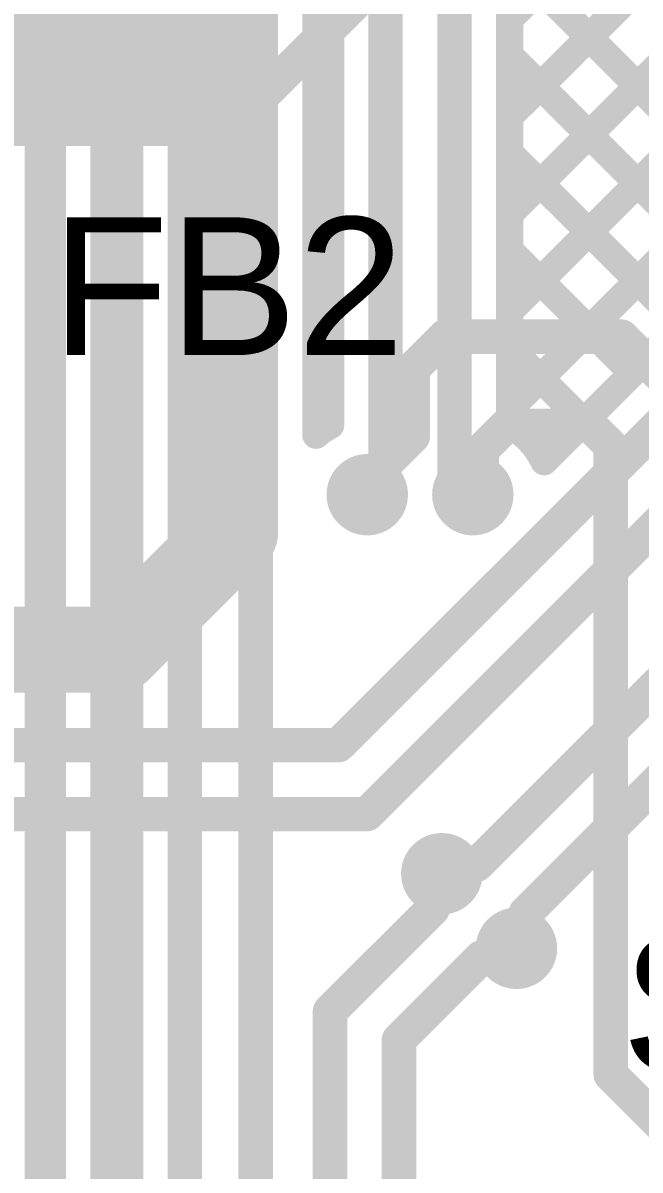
# Model space of a CAD drawing. Header units: millimetres. Extents: x -0.64 to 2.98, y -0.65 to 2.86.
# Drawn here: x -0.0165 to 0.1625, y 0.745 to 1.0779 of the extents above; entities that cross this region are included whole.
import ezdxf

# ---------------------------------------------------------------- set-up
doc = ezdxf.new("R2010")
doc.units = ezdxf.units.MM
doc.header["$MEASUREMENT"] = 0
for name, color, linetype in [('BottomLayer', 5, 'Continuous'), ('BottomSolder', 6, 'Continuous'), ('Mechanical2', 216, 'Continuous'), ('TopLayer', 1, 'Continuous'), ('TopOverlay', 2, 'Continuous'), ('TopSolder', 216, 'Continuous'), ('ViaHoleLayer', 16, 'Continuous')]:
    doc.layers.add(name, color=color, linetype=linetype)
doc.styles.add('Arial', font='', dxfattribs={"height": 0.2})
doc.styles.get('Arial').set_extended_font_data('Arial')

msp = doc.modelspace()

# ---------------------------------------------------------------- hatches: boundary and pattern name
at = {"layer": 'BottomLayer'}
msp.add_hatch(color=5, dxfattribs=at).paths.add_polyline_path([(0.057, 1.04221), (0.057, 1.08322), (-0.09771, 1.08322), (-0.09771, 1.04221)])
h = msp.add_hatch(color=5, dxfattribs=at)
edge = h.paths.add_edge_path()
edge.add_arc((0.08338, 0.941), 0.01181, 0, 360)
h = msp.add_hatch(color=5, dxfattribs=at)
edge = h.paths.add_edge_path()
edge.add_arc((0.114, 0.941), 0.01181, 0, 360)
h = msp.add_hatch(color=5, dxfattribs=at)
edge = h.paths.add_edge_path()
edge.add_arc((0.105, 0.831), 0.01181, 0, 360)
h = msp.add_hatch(color=5, dxfattribs=at)
edge = h.paths.add_edge_path()
edge.add_arc((0.12665, 0.80935), 0.01181, 0, 360)
at = {"layer": 'BottomSolder'}
h = msp.add_hatch(color=6, dxfattribs=at)
edge = h.paths.add_edge_path()
edge.add_arc((0.08338, 0.941), 0.00791, 0, 360)
h = msp.add_hatch(color=6, dxfattribs=at)
edge = h.paths.add_edge_path()
edge.add_arc((0.114, 0.941), 0.00791, 0, 360)
h = msp.add_hatch(color=6, dxfattribs=at)
edge = h.paths.add_edge_path()
edge.add_arc((0.105, 0.831), 0.00791, 0, 360)
h = msp.add_hatch(color=6, dxfattribs=at)
edge = h.paths.add_edge_path()
edge.add_arc((0.12665, 0.80935), 0.00791, 0, 360)
at = {"layer": 'TopLayer'}
h = msp.add_hatch(color=1, dxfattribs=at)
edge = h.paths.add_edge_path()
edge.add_arc((0.08338, 0.941), 0.01181, 0, 360)
h = msp.add_hatch(color=1, dxfattribs=at)
edge = h.paths.add_edge_path()
edge.add_arc((0.114, 0.941), 0.01181, 0, 360)
h = msp.add_hatch(color=1, dxfattribs=at)
edge = h.paths.add_edge_path()
edge.add_arc((0.105, 0.831), 0.01181, 0, 360)
h = msp.add_hatch(color=1, dxfattribs=at)
edge = h.paths.add_edge_path()
edge.add_arc((0.12665, 0.80935), 0.01181, 0, 360)
at = {"layer": 'TopSolder'}
h = msp.add_hatch(color=216, dxfattribs=at)
edge = h.paths.add_edge_path()
edge.add_arc((0.08338, 0.941), 0.00791, 0, 360)
h = msp.add_hatch(color=216, dxfattribs=at)
edge = h.paths.add_edge_path()
edge.add_arc((0.114, 0.941), 0.00791, 0, 360)
h = msp.add_hatch(color=216, dxfattribs=at)
edge = h.paths.add_edge_path()
edge.add_arc((0.105, 0.831), 0.00791, 0, 360)
h = msp.add_hatch(color=216, dxfattribs=at)
edge = h.paths.add_edge_path()
edge.add_arc((0.12665, 0.80935), 0.00791, 0, 360)
at = {"layer": 'ViaHoleLayer'}
h = msp.add_hatch(color=16, dxfattribs=at)
edge = h.paths.add_edge_path()
edge.add_arc((0.08338, 0.941), 0.00591, 0, 360)
h = msp.add_hatch(color=16, dxfattribs=at)
edge = h.paths.add_edge_path()
edge.add_arc((0.114, 0.941), 0.00591, 0, 360)
h = msp.add_hatch(color=16, dxfattribs=at)
edge = h.paths.add_edge_path()
edge.add_arc((0.105, 0.831), 0.00591, 0, 360)
h = msp.add_hatch(color=16, dxfattribs=at)
edge = h.paths.add_edge_path()
edge.add_arc((0.12665, 0.80935), 0.00591, 0, 360)

# ---------------------------------------------------------------- linework, layer by layer
at = {"layer": 'BottomLayer'}
for points, const_width in [([(0.08869, 0.95), (0.08869, 1.66731)], 0.01), ([(0.07269, 0.96115), (0.07269, 1.66068)], 0.008), ([(0.045, 0.93), (0.045, 1.404)], 0.025), ([(0.0685, 0.95829), (0.0685, 1.404)], 0.008), ([(0.12469, 1.07903), (0.24444, 1.19878)], 0.008), ([(0.12469, 1.05075), (0.25388, 1.17993)], 0.008), ([(0.12469, 1.02246), (0.27623, 1.174)], 0.008), ([(0.10869, 0.95), (0.10869, 1.169)], 0.01), ([(0.12469, 0.96115), (0.12469, 1.169)], 0.008), ([(0.12469, 0.99418), (0.29718, 1.16667)], 0.008), ([(0.12469, 0.96589), (0.30225, 1.14346)], 0.008), ([(0.12469, 1.09675), (0.22144, 1)], 0.008), ([(0.0685, 1.07941), (0.07269, 1.0836)], 0.008), ([(0.0685, 1.06809), (0.07269, 1.0639)], 0.008), ([(0.12469, 1.06847), (0.19316, 1)], 0.008), ([(0.0685, 1.05113), (0.07269, 1.05531)], 0.008), ([(0.0685, 1.03981), (0.07269, 1.03562)], 0.008), ([(0.12469, 1.04019), (0.17448, 0.99039)], 0.008), ([(0.0685, 1.02284), (0.07269, 1.02703)], 0.008), ([(0.0685, 1.01152), (0.07269, 1.00733)], 0.008), ([(0.12469, 1.0119), (0.16034, 0.97625)], 0.008), ([(0.0685, 0.99456), (0.07269, 0.99875)], 0.008), ([(0.13469, 0.9506), (0.17939, 0.9953)], 0.008), ([(0.07503, 0.86831), (0.19072, 0.984)], 0.01), ([(0.0685, 0.98324), (0.07269, 0.97905)], 0.008), ([(0.12469, 0.98362), (0.1462, 0.96211)], 0.008), ([(0.0685, 0.96627), (0.07269, 0.97046)], 0.008), ([(0.08331, 0.84831), (0.19569, 0.96069)], 0.01), ([(0.08338, 0.94469), (0.08869, 0.95)], 0.01), ([(0.10869, 0.9423), (0.10869, 0.95)], 0.01), ([(0.10869, 0.95), (0.114, 0.94469)], 0.01), ([(0.08338, 0.941), (0.08338, 0.94469)], 0.01), ([(0.114, 0.941), (0.114, 0.94469)], 0.01), ([(0.011, 0.896), (0.045, 0.93)], 0.025), ([(0.11512, 0.83361), (0.1892, 0.90769)], 0.01), ([(-0.047, 0.896), (0.011, 0.896)], 0.025), ([(0.12926, 0.81946), (0.19748, 0.88769)], 0.01), ([(-0.04548, 0.86831), (0.07503, 0.86831)], 0.01), ([(-0.0372, 0.84831), (0.08331, 0.84831)], 0.01)]:
    msp.add_lwpolyline(points, dxfattribs=dict(at, const_width=const_width))
for points, const_width in [([(0.0665, 1.07941, 1), (0.0705, 1.07941, 1)], 0.004), ([(0.12269, 1.07903, 1), (0.12669, 1.07903, 1)], 0.004), ([(0.0665, 1.06809, 1), (0.0705, 1.06809, 1)], 0.004), ([(0.12269, 1.06847, 1), (0.12669, 1.06847, 1)], 0.004), ([(0.07069, 1.0639, 1), (0.07469, 1.0639, 1)], 0.004), ([(0.07069, 1.05531, 1), (0.07469, 1.05531, 1)], 0.004), ([(0.0665, 1.05113, 1), (0.0705, 1.05113, 1)], 0.004), ([(0.12269, 1.05075, 1), (0.12669, 1.05075, 1)], 0.004), ([(0.0665, 1.03981, 1), (0.0705, 1.03981, 1)], 0.004), ([(0.12269, 1.04019, 1), (0.12669, 1.04019, 1)], 0.004), ([(0.07069, 1.03562, 1), (0.07469, 1.03562, 1)], 0.004), ([(0.07069, 1.02703, 1), (0.07469, 1.02703, 1)], 0.004), ([(0.0665, 1.02284, 1), (0.0705, 1.02284, 1)], 0.004), ([(0.12269, 1.02246, 1), (0.12669, 1.02246, 1)], 0.004), ([(0.0665, 1.01152, 1), (0.0705, 1.01152, 1)], 0.004), ([(0.12269, 1.0119, 1), (0.12669, 1.0119, 1)], 0.004), ([(0.07069, 1.00733, 1), (0.07469, 1.00733, 1)], 0.004), ([(0.07069, 0.99875, 1), (0.07469, 0.99875, 1)], 0.004), ([(0.0665, 0.99456, 1), (0.0705, 0.99456, 1)], 0.004), ([(0.12269, 0.99418, 1), (0.12669, 0.99418, 1)], 0.004), ([(0.0665, 0.98324, 1), (0.0705, 0.98324, 1)], 0.004), ([(0.12269, 0.98362, 1), (0.12669, 0.98362, 1)], 0.004), ([(0.07069, 0.97905, 1), (0.07469, 0.97905, 1)], 0.004), ([(0.15834, 0.97625, 1), (0.16234, 0.97625, 1)], 0.004), ([(0.07069, 0.97046, 1), (0.07469, 0.97046, 1)], 0.004), ([(0.0665, 0.96627, 1), (0.0705, 0.96627, 1)], 0.004), ([(0.12269, 0.96589, 1), (0.12669, 0.96589, 1)], 0.004), ([(0.1442, 0.96211, 1), (0.1482, 0.96211, 1)], 0.004), ([(0.0665, 0.95829, 1), (0.0705, 0.95829, 1)], 0.004), ([(0.0665, 0.95829, 1), (0.0705, 0.95829, 1)], 0.004), ([(0.07069, 0.96115, 1), (0.07469, 0.96115, 1)], 0.004), ([(0.07069, 0.96115, 1), (0.07469, 0.96115, 1)], 0.004), ([(0.12269, 0.96115, 1), (0.12669, 0.96115, 1)], 0.004), ([(0.12269, 0.96115, 1), (0.12669, 0.96115, 1)], 0.004), ([(0.08619, 0.95, 1), (0.09119, 0.95, 1)], 0.005), ([(0.08619, 0.95, 1), (0.09119, 0.95, 1)], 0.005), ([(0.10619, 0.95, 1), (0.11119, 0.95, 1)], 0.005), ([(0.10619, 0.95, 1), (0.11119, 0.95, 1)], 0.005), ([(0.10619, 0.95, 1), (0.11119, 0.95, 1)], 0.005), ([(0.13269, 0.9506, 1), (0.13669, 0.9506, 1)], 0.004), ([(0.13269, 0.9506, 1), (0.13669, 0.9506, 1)], 0.004), ([(0.08088, 0.94469, 1), (0.08588, 0.94469, 1)], 0.005), ([(0.08088, 0.94469, 1), (0.08588, 0.94469, 1)], 0.005), ([(0.1115, 0.94469, 1), (0.1165, 0.94469, 1)], 0.005), ([(0.1115, 0.94469, 1), (0.1165, 0.94469, 1)], 0.005), ([(0.08088, 0.941, 1), (0.08588, 0.941, 1)], 0.005), ([(0.10619, 0.9423, 1), (0.11119, 0.9423, 1)], 0.005), ([(0.1115, 0.941, 1), (0.1165, 0.941, 1)], 0.005), ([(0.03875, 0.93, 1), (0.05125, 0.93, 1)], 0.0125), ([(0.03875, 0.93, 1), (0.05125, 0.93, 1)], 0.0125), ([(0.00475, 0.896, 1), (0.01725, 0.896, 1)], 0.0125), ([(0.00475, 0.896, 1), (0.01725, 0.896, 1)], 0.0125), ([(0.07253, 0.86831, 1), (0.07753, 0.86831, 1)], 0.005), ([(0.07253, 0.86831, 1), (0.07753, 0.86831, 1)], 0.005), ([(0.08081, 0.84831, 1), (0.08581, 0.84831, 1)], 0.005), ([(0.08081, 0.84831, 1), (0.08581, 0.84831, 1)], 0.005), ([(0.11262, 0.83361, 1), (0.11762, 0.83361, 1)], 0.005), ([(0.12676, 0.81946, 1), (0.13176, 0.81946, 1)], 0.005)]:
    msp.add_lwpolyline(points, format="xyb", close=True, dxfattribs=dict(at, const_width=const_width))
at = {"layer": 'BottomLayer', "const_width": 0.008}
for points in [[(0.0685, 0.95829, -0.055765), (0.07269, 0.96115)], [(0.12469, 0.96115, -0.163582), (0.13469, 0.9506)]]:
    msp.add_lwpolyline(points, format="xyb", dxfattribs=at)
at = {"layer": 'Mechanical2', "const_width": 0.01}
msp.add_lwpolyline([(1.75783, 2.80917, -6.230382), (0.64896, 2.81029)], format="xyb", dxfattribs=at)
at = {"layer": 'TopLayer'}
for points, const_width in [([(0.01913, 1.07387), (0.18556, 1.2403)], 0.008), ([(0.03043, 1.06254), (0.19689, 1.229)], 0.01), ([(0.007, 1.07448), (0.14672, 1.2142)], 0.008), ([(0.051, 1.05483), (0.20517, 1.209)], 0.01), ([(-0.01, 0.388), (-0.01, 1.169)], 0.012), ([(0.007, 0.63998), (0.007, 1.169)], 0.008), ([(0.007, 1.10131), (0.02678, 1.08152)], 0.008), ([(0.007, 1.07302), (0.01468, 1.06534)], 0.008), ([(0.01443, 0.64228), (0.01443, 1.06254)], 0.008), ([(0.03043, 0.62781), (0.03043, 1.06254)], 0.01), ([(0.051, 0.61369), (0.051, 1.05483)], 0.01), ([(0.007, 1.04619), (0.01443, 1.05363)], 0.008), ([(0.007, 1.04474), (0.01443, 1.0373)], 0.008), ([(0.007, 1.01791), (0.01443, 1.02534)], 0.008), ([(0.007, 1.01645), (0.01443, 1.00902)], 0.008), ([(0.007, 0.98963), (0.01443, 0.99706)], 0.008), ([(0.007, 0.98817), (0.01443, 0.98074)], 0.008), ([(0.09661, 0.97761), (0.10586, 0.98686)], 0.01), ([(0.10586, 0.98686), (0.15714, 0.98686)], 0.01), ([(0.15714, 0.98686), (0.174, 0.97)], 0.01), ([(0.09661, 0.95791), (0.09661, 0.97761)], 0.01), ([(0.007, 0.96134), (0.01443, 0.96877)], 0.008), ([(0.11661, 0.95397), (0.12363, 0.961)], 0.01), ([(0.12363, 0.961), (0.14814, 0.961)], 0.01), ([(0.14814, 0.961), (0.154, 0.95514)], 0.01), ([(0.007, 0.95988), (0.01443, 0.95245)], 0.008), ([(0.08338, 0.94469), (0.09661, 0.95791)], 0.01), ([(0.11661, 0.94361), (0.11661, 0.95397)], 0.01), ([(0.154, 0.77272), (0.154, 0.95514)], 0.01), ([(0.08338, 0.941), (0.08338, 0.94469)], 0.01), ([(0.114, 0.941), (0.11661, 0.94361)], 0.01), ([(0.007, 0.93306), (0.01443, 0.94049)], 0.008), ([(0.007, 0.9316), (0.01443, 0.92417)], 0.008), ([(0.007, 0.90477), (0.01443, 0.91221)], 0.008), ([(0.007, 0.90332), (0.01443, 0.89588)], 0.008), ([(0.007, 0.87649), (0.01443, 0.88392)], 0.008), ([(0.007, 0.87503), (0.01443, 0.8676)], 0.008), ([(0.007, 0.8482), (0.01443, 0.85564)], 0.008), ([(0.007, 0.84675), (0.01443, 0.83931)], 0.008), ([(0.10239, 0.82839), (0.105, 0.831)], 0.01), ([(0.10239, 0.82088), (0.10239, 0.82839)], 0.01), ([(0.007, 0.81992), (0.01443, 0.82735)], 0.008), ([(0.07257, 0.79106), (0.10239, 0.82088)], 0.01), ([(0.007, 0.81846), (0.01443, 0.81103)], 0.008), ([(0.12405, 0.80674), (0.12665, 0.80935)], 0.01), ([(0.09257, 0.78278), (0.11654, 0.80674)], 0.01), ([(0.11654, 0.80674), (0.12405, 0.80674)], 0.01), ([(0.007, 0.79164), (0.01443, 0.79907)], 0.008), ([(0.07257, 0.41743), (0.07257, 0.79106)], 0.01), ([(0.007, 0.79018), (0.01443, 0.78275)], 0.008), ([(0.09257, 0.42188), (0.09257, 0.78278)], 0.01), ([(0.154, 0.77272), (0.17572, 0.751)], 0.01), ([(0.007, 0.76335), (0.01443, 0.77078)], 0.008), ([(0.007, 0.76189), (0.01443, 0.75446)], 0.008), ([(0.007, 0.73507), (0.01443, 0.7425)], 0.008)]:
    msp.add_lwpolyline(points, dxfattribs=dict(at, const_width=const_width))
for points, const_width in [([(0.02478, 1.08152, 1), (0.02878, 1.08152, 1)], 0.004), ([(0.005, 1.07448, 1), (0.009, 1.07448, 1)], 0.004), ([(0.005, 1.07302, 1), (0.009, 1.07302, 1)], 0.004), ([(0.01712, 1.07386, 1), (0.02112, 1.07386, 1)], 0.004), ([(0.01713, 1.07387, 1), (0.02113, 1.07387, 1)], 0.004), ([(0.01713, 1.07387, 1), (0.02113, 1.07387, 1)], 0.004), ([(0.01268, 1.06534, 1), (0.01668, 1.06534, 1)], 0.004), ([(0.01243, 1.06254, 1), (0.01643, 1.06254, 1)], 0.004), ([(0.01243, 1.06254, 1), (0.01643, 1.06254, 1)], 0.004), ([(0.01243, 1.06254, 1), (0.01643, 1.06254, 1)], 0.004), ([(0.02793, 1.06254, 1), (0.03293, 1.06254, 1)], 0.005), ([(0.02793, 1.06254, 1), (0.03293, 1.06254, 1)], 0.005), ([(0.0485, 1.05483, 1), (0.0535, 1.05483, 1)], 0.005), ([(0.0485, 1.05483, 1), (0.0535, 1.05483, 1)], 0.005), ([(0.01243, 1.05363, 1), (0.01643, 1.05363, 1)], 0.004), ([(0.005, 1.04619, 1), (0.009, 1.04619, 1)], 0.004), ([(0.005, 1.04474, 1), (0.009, 1.04474, 1)], 0.004), ([(0.01243, 1.0373, 1), (0.01643, 1.0373, 1)], 0.004), ([(0.01243, 1.02534, 1), (0.01643, 1.02534, 1)], 0.004), ([(0.005, 1.01791, 1), (0.009, 1.01791, 1)], 0.004), ([(0.005, 1.01645, 1), (0.009, 1.01645, 1)], 0.004), ([(0.01243, 1.00902, 1), (0.01643, 1.00902, 1)], 0.004), ([(0.01243, 0.99706, 1), (0.01643, 0.99706, 1)], 0.004), ([(0.005, 0.98963, 1), (0.009, 0.98963, 1)], 0.004), ([(0.005, 0.98817, 1), (0.009, 0.98817, 1)], 0.004), ([(0.10336, 0.98686, 1), (0.10836, 0.98686, 1)], 0.005), ([(0.10336, 0.98686, 1), (0.10836, 0.98686, 1)], 0.005), ([(0.15464, 0.98686, 1), (0.15964, 0.98686, 1)], 0.005), ([(0.15464, 0.98686, 1), (0.15964, 0.98686, 1)], 0.005), ([(0.01243, 0.98074, 1), (0.01643, 0.98074, 1)], 0.004), ([(0.09411, 0.97761, 1), (0.09911, 0.97761, 1)], 0.005), ([(0.09411, 0.97761, 1), (0.09911, 0.97761, 1)], 0.005), ([(0.01243, 0.96877, 1), (0.01643, 0.96877, 1)], 0.004), ([(0.12113, 0.961, 1), (0.12613, 0.961, 1)], 0.005), ([(0.12113, 0.961, 1), (0.12613, 0.961, 1)], 0.005), ([(0.14564, 0.961, 1), (0.15064, 0.961, 1)], 0.005), ([(0.14564, 0.961, 1), (0.15064, 0.961, 1)], 0.005), ([(0.005, 0.96134, 1), (0.009, 0.96134, 1)], 0.004), ([(0.005, 0.95988, 1), (0.009, 0.95988, 1)], 0.004), ([(0.09411, 0.95791, 1), (0.09911, 0.95791, 1)], 0.005), ([(0.09411, 0.95791, 1), (0.09911, 0.95791, 1)], 0.005), ([(0.11411, 0.95397, 1), (0.11911, 0.95397, 1)], 0.005), ([(0.11411, 0.95397, 1), (0.11911, 0.95397, 1)], 0.005), ([(0.1515, 0.95514, 1), (0.1565, 0.95514, 1)], 0.005), ([(0.1515, 0.95514, 1), (0.1565, 0.95514, 1)], 0.005), ([(0.01243, 0.95245, 1), (0.01643, 0.95245, 1)], 0.004), ([(0.08088, 0.94469, 1), (0.08588, 0.94469, 1)], 0.005), ([(0.08088, 0.94469, 1), (0.08588, 0.94469, 1)], 0.005), ([(0.08088, 0.941, 1), (0.08588, 0.941, 1)], 0.005), ([(0.1115, 0.941, 1), (0.1165, 0.941, 1)], 0.005), ([(0.11411, 0.94361, 1), (0.11911, 0.94361, 1)], 0.005), ([(0.11411, 0.94361, 1), (0.11911, 0.94361, 1)], 0.005), ([(0.01243, 0.94049, 1), (0.01643, 0.94049, 1)], 0.004), ([(0.005, 0.93306, 1), (0.009, 0.93306, 1)], 0.004), ([(0.005, 0.9316, 1), (0.009, 0.9316, 1)], 0.004), ([(0.01243, 0.92417, 1), (0.01643, 0.92417, 1)], 0.004), ([(0.01243, 0.91221, 1), (0.01643, 0.91221, 1)], 0.004), ([(0.005, 0.90477, 1), (0.009, 0.90477, 1)], 0.004), ([(0.005, 0.90332, 1), (0.009, 0.90332, 1)], 0.004), ([(0.01243, 0.89588, 1), (0.01643, 0.89588, 1)], 0.004), ([(0.01243, 0.88392, 1), (0.01643, 0.88392, 1)], 0.004), ([(0.005, 0.87649, 1), (0.009, 0.87649, 1)], 0.004), ([(0.005, 0.87503, 1), (0.009, 0.87503, 1)], 0.004), ([(0.01243, 0.8676, 1), (0.01643, 0.8676, 1)], 0.004), ([(0.01243, 0.85564, 1), (0.01643, 0.85564, 1)], 0.004), ([(0.005, 0.8482, 1), (0.009, 0.8482, 1)], 0.004), ([(0.005, 0.84675, 1), (0.009, 0.84675, 1)], 0.004), ([(0.01243, 0.83931, 1), (0.01643, 0.83931, 1)], 0.004), ([(0.1025, 0.831, 1), (0.1075, 0.831, 1)], 0.005), ([(0.09989, 0.82839, 1), (0.10489, 0.82839, 1)], 0.005), ([(0.09989, 0.82839, 1), (0.10489, 0.82839, 1)], 0.005), ([(0.01243, 0.82735, 1), (0.01643, 0.82735, 1)], 0.004), ([(0.09989, 0.82088, 1), (0.10489, 0.82088, 1)], 0.005), ([(0.09989, 0.82088, 1), (0.10489, 0.82088, 1)], 0.005), ([(0.005, 0.81992, 1), (0.009, 0.81992, 1)], 0.004), ([(0.005, 0.81846, 1), (0.009, 0.81846, 1)], 0.004), ([(0.01243, 0.81103, 1), (0.01643, 0.81103, 1)], 0.004), ([(0.12415, 0.80935, 1), (0.12915, 0.80935, 1)], 0.005), ([(0.11404, 0.80674, 1), (0.11904, 0.80674, 1)], 0.005), ([(0.11404, 0.80674, 1), (0.11904, 0.80674, 1)], 0.005), ([(0.12155, 0.80674, 1), (0.12655, 0.80674, 1)], 0.005), ([(0.12155, 0.80674, 1), (0.12655, 0.80674, 1)], 0.005), ([(0.01243, 0.79907, 1), (0.01643, 0.79907, 1)], 0.004), ([(0.005, 0.79164, 1), (0.009, 0.79164, 1)], 0.004), ([(0.07007, 0.79106, 1), (0.07507, 0.79106, 1)], 0.005), ([(0.07007, 0.79106, 1), (0.07507, 0.79106, 1)], 0.005), ([(0.005, 0.79018, 1), (0.009, 0.79018, 1)], 0.004), ([(0.01243, 0.78275, 1), (0.01643, 0.78275, 1)], 0.004), ([(0.09007, 0.78278, 1), (0.09507, 0.78278, 1)], 0.005), ([(0.09007, 0.78278, 1), (0.09507, 0.78278, 1)], 0.005), ([(0.1515, 0.77272, 1), (0.1565, 0.77272, 1)], 0.005), ([(0.1515, 0.77272, 1), (0.1565, 0.77272, 1)], 0.005), ([(0.01243, 0.77078, 1), (0.01643, 0.77078, 1)], 0.004), ([(0.005, 0.76335, 1), (0.009, 0.76335, 1)], 0.004), ([(0.005, 0.76189, 1), (0.009, 0.76189, 1)], 0.004), ([(0.01243, 0.75446, 1), (0.01643, 0.75446, 1)], 0.004), ([(0.01243, 0.7425, 1), (0.01643, 0.7425, 1)], 0.004)]:
    msp.add_lwpolyline(points, format="xyb", close=True, dxfattribs=dict(at, const_width=const_width))
at = {"layer": 'TopLayer', "const_width": 0.008}
for points in [[(0.01443, 1.06254, -0.199231), (0.01913, 1.07387)], [(0.01443, 1.06254, -0.198912), (0.01912, 1.07386)]]:
    msp.add_lwpolyline(points, format="xyb", dxfattribs=at)

# ---------------------------------------------------------------- texts
at = {"layer": 'TopOverlay', "style": 'Arial'}
for s, p in [('FB2', (-0.00832, 0.98151)), ('SB102', (0.15715, 0.77315))]:
    msp.add_text(s, height=0.04, dxfattribs=at).set_placement(p)

doc.saveas('drawing.dxf')
